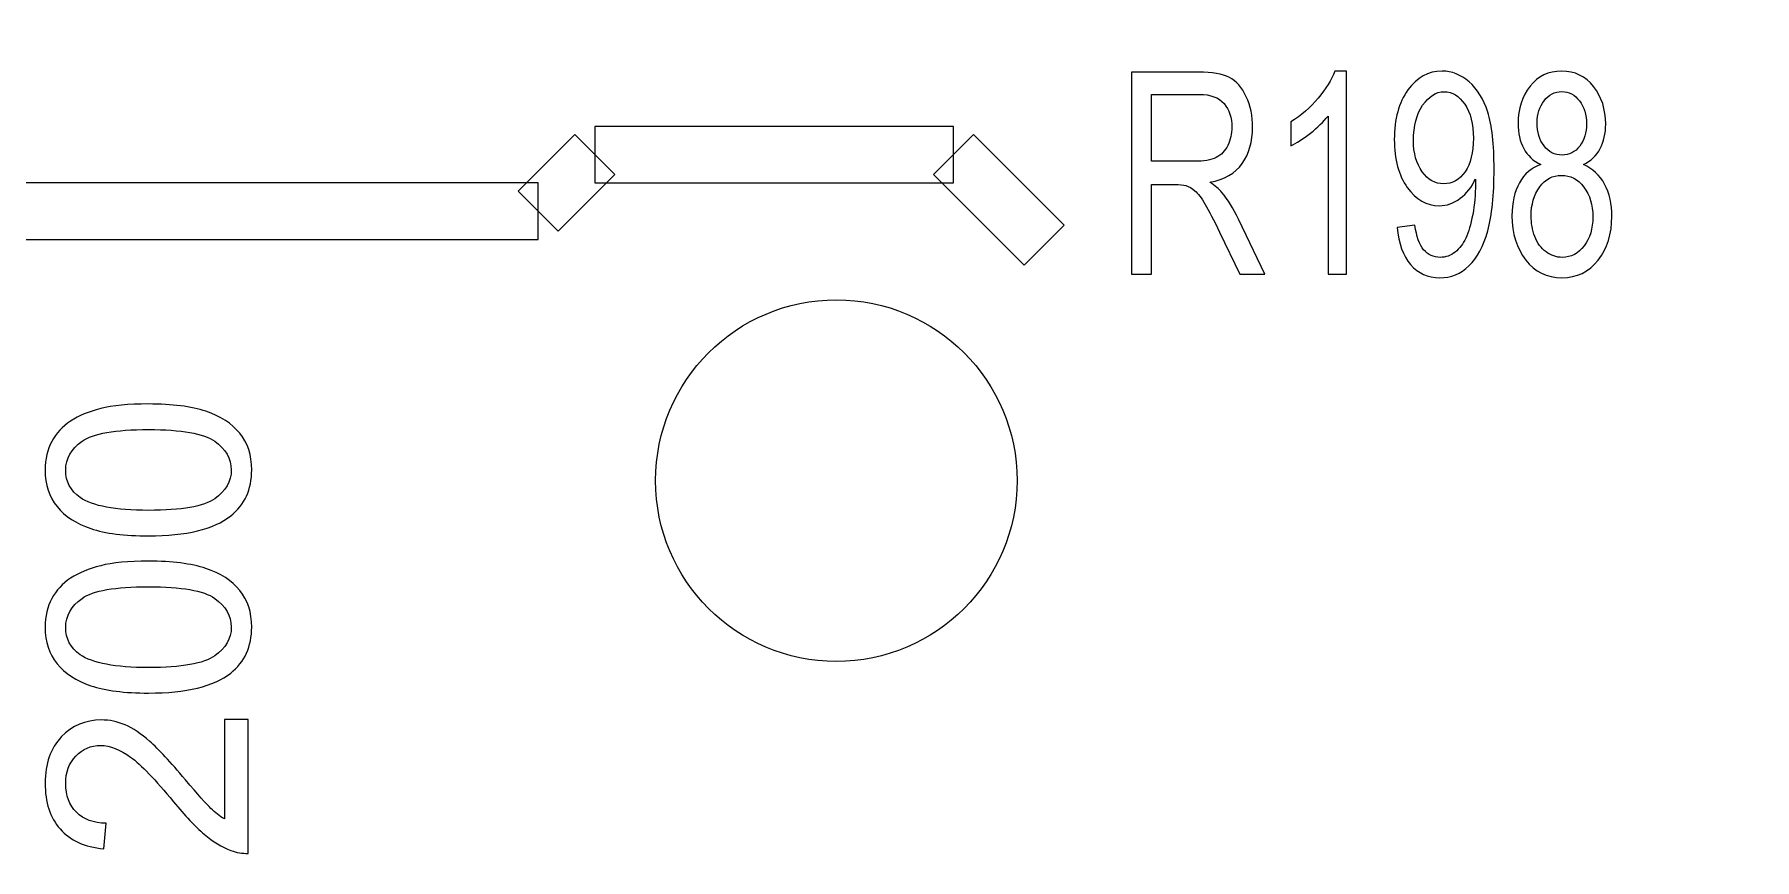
# Model space of a CAD drawing. Header units: millimetres. Extents: x -53.6 to 42.1, y -42.3 to 19.5.
# Drawn here: x 14.312 to 17.404, y -31.4 to -29.916 of the extents above; entities that cross this region are included whole.
import ezdxf

# ---------------------------------------------------------------- set-up
doc = ezdxf.new("R2010")
doc.units = ezdxf.units.MM
doc.header["$MEASUREMENT"] = 0
for name, color, linetype in [('BG_OUTLINE', 7, 'Continuous'), ('BG_SILKSCREEN_TOP', 7, 'Continuous'), ('PIN_TOP', 7, 'Continuous'), ('RD_SILKSCREEN_TOP', 7, 'Continuous')]:
    doc.layers.add(name, color=color, linetype=linetype)

msp = doc.modelspace()

# ---------------------------------------------------------------- linework, layer by layer
at = {"layer": 'BG_OUTLINE', "color": 3, "lineweight": 9}
msp.add_open_spline([(-35.58, -42.2737), (-35.58, -42.2737), (-35.58, 2.7261), (-35.58, 2.7261), (-35.58, 2.7261), (-35.58, 2.7261), (19.4199, 2.7261), (19.4199, 2.7261), (19.4199, 2.7261), (19.4199, 2.7261), (19.4199, -42.2737), (19.4199, -42.2737), (19.4199, -42.2737), (19.4199, -42.2737), (-35.58, -42.2737), (-35.58, -42.2737)], degree=3, knots=[0, 0, 0, 0, 0.25, 0.25, 0.25, 0.25, 0.5, 0.5, 0.5, 0.5, 0.75, 0.75, 0.75, 0.75, 1, 1, 1, 1], dxfattribs=at)
at = {"layer": 'BG_SILKSCREEN_TOP', "color": 2, "lineweight": 9}
for points in [[(15.3191, -30.1833), (15.3191, -30.1833), (15.3191, -30.0817), (15.3191, -30.0817), (15.3191, -30.0817), (15.3191, -30.0817), (15.9642, -30.0817), (15.9642, -30.0817), (15.9642, -30.0817), (15.9642, -30.0817), (15.9642, -30.1833), (15.9642, -30.1833), (15.9642, -30.1833), (15.9642, -30.1833), (15.3191, -30.1833), (15.3191, -30.1833)], [(15.2535, -30.27), (15.2535, -30.27), (15.1816, -30.1981), (15.1816, -30.1981), (15.1816, -30.1981), (15.1816, -30.1981), (15.2832, -30.0965), (15.2832, -30.0965), (15.2832, -30.0965), (15.2832, -30.0965), (15.3551, -30.1684), (15.3551, -30.1684), (15.3551, -30.1684), (15.3551, -30.1684), (15.2535, -30.27), (15.2535, -30.27)], [(15.9283, -30.1684), (15.9283, -30.1684), (16.0002, -30.0965), (16.0002, -30.0965), (16.0002, -30.0965), (16.0002, -30.0965), (16.1628, -30.2591), (16.1628, -30.2591), (16.1628, -30.2591), (16.1628, -30.2591), (16.0909, -30.331), (16.0909, -30.331), (16.0909, -30.331), (16.0909, -30.331), (15.9283, -30.1684), (15.9283, -30.1684)], [(14.1227, -30.2849), (14.1227, -30.2849), (14.1227, -30.1833), (14.1227, -30.1833), (14.1227, -30.1833), (14.1227, -30.1833), (15.2175, -30.1833), (15.2175, -30.1833), (15.2175, -30.1833), (15.2175, -30.1833), (15.2175, -30.2849), (15.2175, -30.2849), (15.2175, -30.2849), (15.2175, -30.2849), (14.1227, -30.2849), (14.1227, -30.2849)]]:
    msp.add_open_spline(points, degree=3, knots=[0, 0, 0, 0, 0.25, 0.25, 0.25, 0.25, 0.5, 0.5, 0.5, 0.5, 0.75, 0.75, 0.75, 0.75, 1, 1, 1, 1], dxfattribs=at)
at = {"layer": 'PIN_TOP', "lineweight": 9}
msp.add_open_spline([(16.0784, -30.7185), (16.0784, -30.539), (15.9329, -30.3935), (15.7535, -30.3935), (15.7535, -30.3935), (15.574, -30.3934), (15.4285, -30.539), (15.4285, -30.7184), (15.4285, -30.7184), (15.4284, -30.8979), (15.574, -31.0434), (15.7534, -31.0434), (15.7534, -31.0434), (15.9329, -31.0435), (16.0784, -30.8979), (16.0784, -30.7185)], degree=3, knots=[0, 0, 0, 0, 0.25, 0.25, 0.25, 0.25, 0.5, 0.5, 0.5, 0.5, 0.75, 0.75, 0.75, 0.75, 1, 1, 1, 1], dxfattribs=at)
at = {"layer": 'RD_SILKSCREEN_TOP', "color": 8}
for points, knots in [([(16.2838, -30.3476), (16.2838, -30.3476), (16.2838, -29.984), (16.2838, -29.984), (16.2838, -29.984), (16.2838, -29.984), (16.4047, -29.984), (16.4047, -29.984), (16.4047, -29.984), (16.429, -29.984), (16.4474, -29.9873), (16.4601, -29.9938), (16.4601, -29.9938), (16.4727, -30.0003), (16.4828, -30.0118), (16.4905, -30.0283), (16.4905, -30.0283), (16.498, -30.0449), (16.5018, -30.0632), (16.5018, -30.0832), (16.5018, -30.0832), (16.5018, -30.109), (16.4955, -30.1307), (16.483, -30.1484), (16.483, -30.1484), (16.4705, -30.1661), (16.4511, -30.1773), (16.425, -30.1822), (16.425, -30.1822), (16.4346, -30.1883), (16.4418, -30.1943), (16.4467, -30.2003), (16.4467, -30.2003), (16.4573, -30.2131), (16.4672, -30.2293), (16.4767, -30.2486), (16.4767, -30.2486), (16.4767, -30.2486), (16.5241, -30.3476), (16.5241, -30.3476), (16.5241, -30.3476), (16.5241, -30.3476), (16.4787, -30.3476), (16.4787, -30.3476), (16.4787, -30.3476), (16.4787, -30.3476), (16.4426, -30.2719), (16.4426, -30.2719), (16.4426, -30.2719), (16.4321, -30.2501), (16.4234, -30.2334), (16.4166, -30.2219), (16.4166, -30.2219), (16.4097, -30.2103), (16.4036, -30.2021), (16.3982, -30.1976), (16.3982, -30.1976), (16.3928, -30.1929), (16.3874, -30.1897), (16.3818, -30.1878), (16.3818, -30.1878), (16.3777, -30.1867), (16.371, -30.1861), (16.3616, -30.1861), (16.3616, -30.1861), (16.3616, -30.1861), (16.3199, -30.1861), (16.3199, -30.1861), (16.3199, -30.1861), (16.3199, -30.1861), (16.3199, -30.3476), (16.3199, -30.3476), (16.3199, -30.3476), (16.3199, -30.3476), (16.2838, -30.3476), (16.2838, -30.3476)], [0, 0, 0, 0, 0.052632, 0.052632, 0.052632, 0.052632, 0.105263, 0.105263, 0.105263, 0.105263, 0.157895, 0.157895, 0.157895, 0.157895, 0.210526, 0.210526, 0.210526, 0.210526, 0.263158, 0.263158, 0.263158, 0.263158, 0.315789, 0.315789, 0.315789, 0.315789, 0.368421, 0.368421, 0.368421, 0.368421, 0.421053, 0.421053, 0.421053, 0.421053, 0.473684, 0.473684, 0.473684, 0.473684, 0.526316, 0.526316, 0.526316, 0.526316, 0.578947, 0.578947, 0.578947, 0.578947, 0.631579, 0.631579, 0.631579, 0.631579, 0.684211, 0.684211, 0.684211, 0.684211, 0.736842, 0.736842, 0.736842, 0.736842, 0.789474, 0.789474, 0.789474, 0.789474, 0.842105, 0.842105, 0.842105, 0.842105, 0.894737, 0.894737, 0.894737, 0.894737, 0.947368, 0.947368, 0.947368, 0.947368, 1, 1, 1, 1]), ([(16.6709, -30.3476), (16.6709, -30.3476), (16.6374, -30.3476), (16.6374, -30.3476), (16.6374, -30.3476), (16.6374, -30.3476), (16.6374, -30.0631), (16.6374, -30.0631), (16.6374, -30.0631), (16.6294, -30.0734), (16.6188, -30.0836), (16.6058, -30.0939), (16.6058, -30.0939), (16.5926, -30.1041), (16.5809, -30.1118), (16.5705, -30.1169), (16.5705, -30.1169), (16.5705, -30.1169), (16.5705, -30.0738), (16.5705, -30.0738), (16.5705, -30.0738), (16.5892, -30.062), (16.6056, -30.0478), (16.6196, -30.0311), (16.6196, -30.0311), (16.6336, -30.0144), (16.6435, -29.9982), (16.6494, -29.9824), (16.6494, -29.9824), (16.6494, -29.9824), (16.6709, -29.9824), (16.6709, -29.9824), (16.6709, -29.9824), (16.6709, -29.9824), (16.6709, -30.3476), (16.6709, -30.3476)], [0, 0, 0, 0, 0.111111, 0.111111, 0.111111, 0.111111, 0.222222, 0.222222, 0.222222, 0.222222, 0.333333, 0.333333, 0.333333, 0.333333, 0.444444, 0.444444, 0.444444, 0.444444, 0.555556, 0.555556, 0.555556, 0.555556, 0.666667, 0.666667, 0.666667, 0.666667, 0.777778, 0.777778, 0.777778, 0.777778, 0.888889, 0.888889, 0.888889, 0.888889, 1, 1, 1, 1]), ([(16.7616, -30.2635), (16.7616, -30.2635), (16.7938, -30.2595), (16.7938, -30.2595), (16.7938, -30.2595), (16.7965, -30.2797), (16.8018, -30.2943), (16.8094, -30.3035), (16.8094, -30.3035), (16.8172, -30.3125), (16.827, -30.3171), (16.839, -30.3171), (16.839, -30.3171), (16.8493, -30.3171), (16.8583, -30.314), (16.866, -30.3076), (16.866, -30.3076), (16.8738, -30.3014), (16.8802, -30.293), (16.8851, -30.2825), (16.8851, -30.2825), (16.8901, -30.272), (16.8942, -30.2578), (16.8976, -30.24), (16.8976, -30.24), (16.9009, -30.2221), (16.9026, -30.2039), (16.9026, -30.1854), (16.9026, -30.1854), (16.9026, -30.1834), (16.9026, -30.1804), (16.9025, -30.1765), (16.9025, -30.1765), (16.8958, -30.1906), (16.8866, -30.2022), (16.875, -30.211), (16.875, -30.211), (16.8634, -30.2199), (16.8508, -30.2243), (16.8374, -30.2243), (16.8374, -30.2243), (16.8148, -30.2243), (16.7957, -30.2134), (16.78, -30.1916), (16.78, -30.1916), (16.7644, -30.1697), (16.7566, -30.141), (16.7566, -30.1053), (16.7566, -30.1053), (16.7566, -30.0684), (16.7647, -30.0387), (16.7811, -30.0162), (16.7811, -30.0162), (16.7974, -29.9937), (16.8178, -29.9824), (16.8424, -29.9824), (16.8424, -29.9824), (16.8601, -29.9824), (16.8763, -29.9889), (16.891, -30.0016), (16.891, -30.0016), (16.9057, -30.0143), (16.9169, -30.0325), (16.9245, -30.056), (16.9245, -30.056), (16.9321, -30.0795), (16.936, -30.1137), (16.936, -30.1584), (16.936, -30.1584), (16.936, -30.2048), (16.9322, -30.2418), (16.9246, -30.2694), (16.9246, -30.2694), (16.917, -30.2969), (16.9058, -30.3178), (16.8909, -30.3322), (16.8909, -30.3322), (16.8759, -30.3466), (16.8584, -30.3538), (16.8383, -30.3538), (16.8383, -30.3538), (16.8169, -30.3538), (16.7995, -30.3459), (16.786, -30.3301), (16.786, -30.3301), (16.7724, -30.3143), (16.7644, -30.2921), (16.7616, -30.2635)], [0, 0, 0, 0, 0.045455, 0.045455, 0.045455, 0.045455, 0.090909, 0.090909, 0.090909, 0.090909, 0.136364, 0.136364, 0.136364, 0.136364, 0.181818, 0.181818, 0.181818, 0.181818, 0.227273, 0.227273, 0.227273, 0.227273, 0.272727, 0.272727, 0.272727, 0.272727, 0.318182, 0.318182, 0.318182, 0.318182, 0.363636, 0.363636, 0.363636, 0.363636, 0.409091, 0.409091, 0.409091, 0.409091, 0.454545, 0.454545, 0.454545, 0.454545, 0.5, 0.5, 0.5, 0.5, 0.545455, 0.545455, 0.545455, 0.545455, 0.590909, 0.590909, 0.590909, 0.590909, 0.636364, 0.636364, 0.636364, 0.636364, 0.681818, 0.681818, 0.681818, 0.681818, 0.727273, 0.727273, 0.727273, 0.727273, 0.772727, 0.772727, 0.772727, 0.772727, 0.818182, 0.818182, 0.818182, 0.818182, 0.863636, 0.863636, 0.863636, 0.863636, 0.909091, 0.909091, 0.909091, 0.909091, 0.954545, 0.954545, 0.954545, 0.954545, 1, 1, 1, 1]), ([(17.02, -30.1504), (17.0062, -30.1436), (16.9959, -30.134), (16.9892, -30.1214), (16.9892, -30.1214), (16.9825, -30.1088), (16.9791, -30.0938), (16.9791, -30.0762), (16.9791, -30.0762), (16.9791, -30.0497), (16.9862, -30.0276), (17.0006, -30.0095), (17.0006, -30.0095), (17.0148, -29.9915), (17.0337, -29.9824), (17.0574, -29.9824), (17.0574, -29.9824), (17.0812, -29.9824), (17.1004, -29.9917), (17.1149, -30.0101), (17.1149, -30.0101), (17.1294, -30.0286), (17.1367, -30.051), (17.1367, -30.0775), (17.1367, -30.0775), (17.1367, -30.0944), (17.1334, -30.109), (17.1268, -30.1215), (17.1268, -30.1215), (17.1201, -30.134), (17.11, -30.1436), (17.0966, -30.1504), (17.0966, -30.1504), (17.1132, -30.1577), (17.126, -30.1694), (17.1347, -30.1856), (17.1347, -30.1856), (17.1434, -30.2018), (17.1478, -30.2212), (17.1478, -30.2436), (17.1478, -30.2436), (17.1478, -30.2748), (17.1396, -30.3009), (17.1231, -30.322), (17.1231, -30.322), (17.1066, -30.3432), (17.0849, -30.3538), (17.058, -30.3538), (17.058, -30.3538), (17.0311, -30.3538), (17.0094, -30.3432), (16.9929, -30.3219), (16.9929, -30.3219), (16.9764, -30.3007), (16.9682, -30.2742), (16.9682, -30.2424), (16.9682, -30.2424), (16.9682, -30.2188), (16.9726, -30.199), (16.9816, -30.183), (16.9816, -30.183), (16.9906, -30.1671), (17.0034, -30.1562), (17.02, -30.1504)], [0, 0, 0, 0, 0.0625, 0.0625, 0.0625, 0.0625, 0.125, 0.125, 0.125, 0.125, 0.1875, 0.1875, 0.1875, 0.1875, 0.25, 0.25, 0.25, 0.25, 0.3125, 0.3125, 0.3125, 0.3125, 0.375, 0.375, 0.375, 0.375, 0.4375, 0.4375, 0.4375, 0.4375, 0.5, 0.5, 0.5, 0.5, 0.5625, 0.5625, 0.5625, 0.5625, 0.625, 0.625, 0.625, 0.625, 0.6875, 0.6875, 0.6875, 0.6875, 0.75, 0.75, 0.75, 0.75, 0.8125, 0.8125, 0.8125, 0.8125, 0.875, 0.875, 0.875, 0.875, 0.9375, 0.9375, 0.9375, 0.9375, 1, 1, 1, 1]), ([(16.3199, -30.1445), (16.3199, -30.1445), (16.3974, -30.1445), (16.3974, -30.1445), (16.3974, -30.1445), (16.4138, -30.1445), (16.4268, -30.1422), (16.4361, -30.1376), (16.4361, -30.1376), (16.4454, -30.1331), (16.4525, -30.1258), (16.4574, -30.1158), (16.4574, -30.1158), (16.4622, -30.1058), (16.4646, -30.095), (16.4646, -30.0832), (16.4646, -30.0832), (16.4646, -30.066), (16.4599, -30.0519), (16.4505, -30.0408), (16.4505, -30.0408), (16.4412, -30.0297), (16.4264, -30.0242), (16.4061, -30.0242), (16.4061, -30.0242), (16.4061, -30.0242), (16.3199, -30.0242), (16.3199, -30.0242), (16.3199, -30.0242), (16.3199, -30.0242), (16.3199, -30.1445), (16.3199, -30.1445)], [0, 0, 0, 0, 0.125, 0.125, 0.125, 0.125, 0.25, 0.25, 0.25, 0.25, 0.375, 0.375, 0.375, 0.375, 0.5, 0.5, 0.5, 0.5, 0.625, 0.625, 0.625, 0.625, 0.75, 0.75, 0.75, 0.75, 0.875, 0.875, 0.875, 0.875, 1, 1, 1, 1]), ([(16.8988, -30.103), (16.8988, -30.0774), (16.8936, -30.057), (16.8834, -30.042), (16.8834, -30.042), (16.8731, -30.027), (16.8609, -30.0194), (16.8465, -30.0194), (16.8465, -30.0194), (16.8316, -30.0194), (16.8186, -30.0276), (16.8076, -30.0437), (16.8076, -30.0437), (16.7965, -30.06), (16.791, -30.081), (16.791, -30.1067), (16.791, -30.1067), (16.791, -30.1299), (16.7963, -30.1487), (16.8068, -30.1632), (16.8068, -30.1632), (16.8172, -30.1777), (16.8301, -30.1849), (16.8455, -30.1849), (16.8455, -30.1849), (16.8611, -30.1849), (16.8738, -30.1777), (16.8838, -30.1632), (16.8838, -30.1632), (16.8938, -30.1487), (16.8988, -30.1287), (16.8988, -30.103)], [0, 0, 0, 0, 0.125, 0.125, 0.125, 0.125, 0.25, 0.25, 0.25, 0.25, 0.375, 0.375, 0.375, 0.375, 0.5, 0.5, 0.5, 0.5, 0.625, 0.625, 0.625, 0.625, 0.75, 0.75, 0.75, 0.75, 0.875, 0.875, 0.875, 0.875, 1, 1, 1, 1]), ([(17.0134, -30.0747), (17.0134, -30.0919), (17.0175, -30.106), (17.0258, -30.1169), (17.0258, -30.1169), (17.0341, -30.1278), (17.0449, -30.1333), (17.0582, -30.1333), (17.0582, -30.1333), (17.071, -30.1333), (17.0817, -30.1279), (17.09, -30.1171), (17.09, -30.1171), (17.0982, -30.1062), (17.1022, -30.0929), (17.1022, -30.0773), (17.1022, -30.0773), (17.1022, -30.0608), (17.098, -30.0471), (17.0896, -30.0359), (17.0896, -30.0359), (17.081, -30.0248), (17.0705, -30.0192), (17.0578, -30.0192), (17.0578, -30.0192), (17.045, -30.0192), (17.0344, -30.0247), (17.026, -30.0355), (17.026, -30.0355), (17.0175, -30.0464), (17.0134, -30.0596), (17.0134, -30.0747)], [0, 0, 0, 0, 0.125, 0.125, 0.125, 0.125, 0.25, 0.25, 0.25, 0.25, 0.375, 0.375, 0.375, 0.375, 0.5, 0.5, 0.5, 0.5, 0.625, 0.625, 0.625, 0.625, 0.75, 0.75, 0.75, 0.75, 0.875, 0.875, 0.875, 0.875, 1, 1, 1, 1]), ([(17.0026, -30.2427), (17.0026, -30.2554), (17.0048, -30.2678), (17.0093, -30.2796), (17.0093, -30.2796), (17.0138, -30.2916), (17.0206, -30.3008), (17.0295, -30.3073), (17.0295, -30.3073), (17.0385, -30.3138), (17.0481, -30.3171), (17.0584, -30.3171), (17.0584, -30.3171), (17.0744, -30.3171), (17.0876, -30.3103), (17.098, -30.2965), (17.098, -30.2965), (17.1084, -30.2827), (17.1136, -30.2653), (17.1136, -30.2441), (17.1136, -30.2441), (17.1136, -30.2226), (17.1082, -30.2049), (17.0975, -30.1908), (17.0975, -30.1908), (17.0868, -30.1767), (17.0734, -30.1697), (17.0572, -30.1697), (17.0572, -30.1697), (17.0415, -30.1697), (17.0284, -30.1767), (17.0181, -30.1905), (17.0181, -30.1905), (17.0078, -30.2045), (17.0026, -30.2219), (17.0026, -30.2427)], [0, 0, 0, 0, 0.111111, 0.111111, 0.111111, 0.111111, 0.222222, 0.222222, 0.222222, 0.222222, 0.333333, 0.333333, 0.333333, 0.333333, 0.444444, 0.444444, 0.444444, 0.444444, 0.555556, 0.555556, 0.555556, 0.555556, 0.666667, 0.666667, 0.666667, 0.666667, 0.777778, 0.777778, 0.777778, 0.777778, 0.888889, 0.888889, 0.888889, 0.888889, 1, 1, 1, 1]), ([(14.5167, -30.8178), (14.4737, -30.8178), (14.439, -30.8134), (14.4129, -30.8045), (14.4129, -30.8045), (14.3866, -30.7957), (14.3664, -30.7825), (14.3522, -30.7651), (14.3522, -30.7651), (14.3379, -30.7476), (14.3308, -30.7257), (14.3308, -30.6993), (14.3308, -30.6993), (14.3308, -30.6797), (14.3348, -30.6626), (14.3427, -30.6479), (14.3427, -30.6479), (14.3505, -30.6332), (14.3618, -30.6211), (14.3766, -30.6114), (14.3766, -30.6114), (14.3915, -30.6018), (14.4095, -30.5943), (14.4307, -30.5889), (14.4307, -30.5889), (14.452, -30.5834), (14.4806, -30.5807), (14.5167, -30.5807), (14.5167, -30.5807), (14.5593, -30.5807), (14.5937, -30.5851), (14.62, -30.5938), (14.62, -30.5938), (14.6462, -30.6026), (14.6665, -30.6157), (14.6808, -30.6332), (14.6808, -30.6332), (14.6951, -30.6506), (14.7022, -30.6726), (14.7022, -30.6993), (14.7022, -30.6993), (14.7022, -30.7343), (14.6897, -30.7619), (14.6645, -30.7818), (14.6645, -30.7818), (14.6343, -30.8058), (14.5849, -30.8178), (14.5167, -30.8178)], [0, 0, 0, 0, 0.083333, 0.083333, 0.083333, 0.083333, 0.166667, 0.166667, 0.166667, 0.166667, 0.25, 0.25, 0.25, 0.25, 0.333333, 0.333333, 0.333333, 0.333333, 0.416667, 0.416667, 0.416667, 0.416667, 0.5, 0.5, 0.5, 0.5, 0.583333, 0.583333, 0.583333, 0.583333, 0.666667, 0.666667, 0.666667, 0.666667, 0.75, 0.75, 0.75, 0.75, 0.833333, 0.833333, 0.833333, 0.833333, 0.916667, 0.916667, 0.916667, 0.916667, 1, 1, 1, 1]), ([(14.5167, -30.7719), (14.5764, -30.7719), (14.6161, -30.7649), (14.6359, -30.7509), (14.6359, -30.7509), (14.6556, -30.737), (14.6655, -30.7198), (14.6655, -30.6993), (14.6655, -30.6993), (14.6655, -30.6787), (14.6555, -30.6615), (14.6357, -30.6476), (14.6357, -30.6476), (14.6159, -30.6336), (14.5762, -30.6266), (14.5167, -30.6266), (14.5167, -30.6266), (14.4568, -30.6266), (14.417, -30.6336), (14.3974, -30.6476), (14.3974, -30.6476), (14.3777, -30.6615), (14.3678, -30.6789), (14.3678, -30.6997), (14.3678, -30.6997), (14.3678, -30.7203), (14.3766, -30.7366), (14.3939, -30.7489), (14.3939, -30.7489), (14.416, -30.7642), (14.457, -30.7719), (14.5167, -30.7719)], [0, 0, 0, 0, 0.125, 0.125, 0.125, 0.125, 0.25, 0.25, 0.25, 0.25, 0.375, 0.375, 0.375, 0.375, 0.5, 0.5, 0.5, 0.5, 0.625, 0.625, 0.625, 0.625, 0.75, 0.75, 0.75, 0.75, 0.875, 0.875, 0.875, 0.875, 1, 1, 1, 1]), ([(14.5167, -31.1003), (14.4737, -31.1003), (14.439, -31.0959), (14.4129, -31.087), (14.4129, -31.087), (14.3866, -31.0782), (14.3664, -31.065), (14.3522, -31.0476), (14.3522, -31.0476), (14.3379, -31.0301), (14.3308, -31.0082), (14.3308, -30.9818), (14.3308, -30.9818), (14.3308, -30.9622), (14.3348, -30.9451), (14.3427, -30.9304), (14.3427, -30.9304), (14.3505, -30.9157), (14.3618, -30.9036), (14.3766, -30.8939), (14.3766, -30.8939), (14.3915, -30.8843), (14.4095, -30.8768), (14.4307, -30.8714), (14.4307, -30.8714), (14.452, -30.8659), (14.4806, -30.8632), (14.5167, -30.8632), (14.5167, -30.8632), (14.5593, -30.8632), (14.5937, -30.8676), (14.62, -30.8763), (14.62, -30.8763), (14.6462, -30.8851), (14.6665, -30.8982), (14.6808, -30.9157), (14.6808, -30.9157), (14.6951, -30.9331), (14.7022, -30.9551), (14.7022, -30.9818), (14.7022, -30.9818), (14.7022, -31.0168), (14.6897, -31.0444), (14.6645, -31.0643), (14.6645, -31.0643), (14.6343, -31.0883), (14.5849, -31.1003), (14.5167, -31.1003)], [0, 0, 0, 0, 0.083333, 0.083333, 0.083333, 0.083333, 0.166667, 0.166667, 0.166667, 0.166667, 0.25, 0.25, 0.25, 0.25, 0.333333, 0.333333, 0.333333, 0.333333, 0.416667, 0.416667, 0.416667, 0.416667, 0.5, 0.5, 0.5, 0.5, 0.583333, 0.583333, 0.583333, 0.583333, 0.666667, 0.666667, 0.666667, 0.666667, 0.75, 0.75, 0.75, 0.75, 0.833333, 0.833333, 0.833333, 0.833333, 0.916667, 0.916667, 0.916667, 0.916667, 1, 1, 1, 1]), ([(14.5167, -31.0544), (14.5764, -31.0544), (14.6161, -31.0474), (14.6359, -31.0334), (14.6359, -31.0334), (14.6556, -31.0195), (14.6655, -31.0023), (14.6655, -30.9818), (14.6655, -30.9818), (14.6655, -30.9612), (14.6555, -30.944), (14.6357, -30.9301), (14.6357, -30.9301), (14.6159, -30.9161), (14.5762, -30.9091), (14.5167, -30.9091), (14.5167, -30.9091), (14.4568, -30.9091), (14.417, -30.9161), (14.3974, -30.9301), (14.3974, -30.9301), (14.3777, -30.944), (14.3678, -30.9614), (14.3678, -30.9822), (14.3678, -30.9822), (14.3678, -31.0028), (14.3766, -31.0191), (14.3939, -31.0314), (14.3939, -31.0314), (14.416, -31.0467), (14.457, -31.0544), (14.5167, -31.0544)], [0, 0, 0, 0, 0.125, 0.125, 0.125, 0.125, 0.25, 0.25, 0.25, 0.25, 0.375, 0.375, 0.375, 0.375, 0.5, 0.5, 0.5, 0.5, 0.625, 0.625, 0.625, 0.625, 0.75, 0.75, 0.75, 0.75, 0.875, 0.875, 0.875, 0.875, 1, 1, 1, 1]), ([(14.6531, -31.1481), (14.6531, -31.1481), (14.696, -31.1481), (14.696, -31.1481), (14.696, -31.1481), (14.696, -31.1481), (14.696, -31.3885), (14.696, -31.3885), (14.696, -31.3885), (14.6852, -31.3888), (14.6749, -31.3871), (14.665, -31.3833), (14.665, -31.3833), (14.6486, -31.3772), (14.6325, -31.3674), (14.6166, -31.3539), (14.6166, -31.3539), (14.6008, -31.3404), (14.5824, -31.3209), (14.5615, -31.2955), (14.5615, -31.2955), (14.5291, -31.256), (14.5035, -31.2292), (14.4845, -31.2153), (14.4845, -31.2153), (14.4656, -31.2015), (14.4477, -31.1945), (14.4308, -31.1945), (14.4308, -31.1945), (14.4131, -31.1945), (14.3982, -31.2009), (14.386, -31.2135), (14.386, -31.2135), (14.3739, -31.2262), (14.3678, -31.2427), (14.3678, -31.263), (14.3678, -31.263), (14.3678, -31.2845), (14.3743, -31.3017), (14.3872, -31.3146), (14.3872, -31.3146), (14.4001, -31.3275), (14.418, -31.3341), (14.4407, -31.3342), (14.4407, -31.3342), (14.4407, -31.3342), (14.4361, -31.3801), (14.4361, -31.3801), (14.4361, -31.3801), (14.4018, -31.377), (14.3757, -31.3651), (14.3578, -31.3446), (14.3578, -31.3446), (14.3398, -31.3241), (14.3308, -31.2965), (14.3308, -31.262), (14.3308, -31.262), (14.3308, -31.2271), (14.3406, -31.1995), (14.3599, -31.1792), (14.3599, -31.1792), (14.3793, -31.1588), (14.4032, -31.1486), (14.4318, -31.1486), (14.4318, -31.1486), (14.4464, -31.1486), (14.4607, -31.1516), (14.4748, -31.1576), (14.4748, -31.1576), (14.4888, -31.1635), (14.5036, -31.1734), (14.5191, -31.1872), (14.5191, -31.1872), (14.5347, -31.201), (14.556, -31.224), (14.5831, -31.2561), (14.5831, -31.2561), (14.6057, -31.2828), (14.6209, -31.3), (14.6289, -31.3076), (14.6289, -31.3076), (14.6369, -31.3153), (14.6449, -31.3215), (14.6531, -31.3265), (14.6531, -31.3265), (14.6531, -31.3265), (14.6531, -31.1481), (14.6531, -31.1481)], [0, 0, 0, 0, 0.045455, 0.045455, 0.045455, 0.045455, 0.090909, 0.090909, 0.090909, 0.090909, 0.136364, 0.136364, 0.136364, 0.136364, 0.181818, 0.181818, 0.181818, 0.181818, 0.227273, 0.227273, 0.227273, 0.227273, 0.272727, 0.272727, 0.272727, 0.272727, 0.318182, 0.318182, 0.318182, 0.318182, 0.363636, 0.363636, 0.363636, 0.363636, 0.409091, 0.409091, 0.409091, 0.409091, 0.454545, 0.454545, 0.454545, 0.454545, 0.5, 0.5, 0.5, 0.5, 0.545455, 0.545455, 0.545455, 0.545455, 0.590909, 0.590909, 0.590909, 0.590909, 0.636364, 0.636364, 0.636364, 0.636364, 0.681818, 0.681818, 0.681818, 0.681818, 0.727273, 0.727273, 0.727273, 0.727273, 0.772727, 0.772727, 0.772727, 0.772727, 0.818182, 0.818182, 0.818182, 0.818182, 0.863636, 0.863636, 0.863636, 0.863636, 0.909091, 0.909091, 0.909091, 0.909091, 0.954545, 0.954545, 0.954545, 0.954545, 1, 1, 1, 1])]:
    msp.add_open_spline(points, degree=3, knots=knots, dxfattribs=at)

doc.saveas('drawing.dxf')
